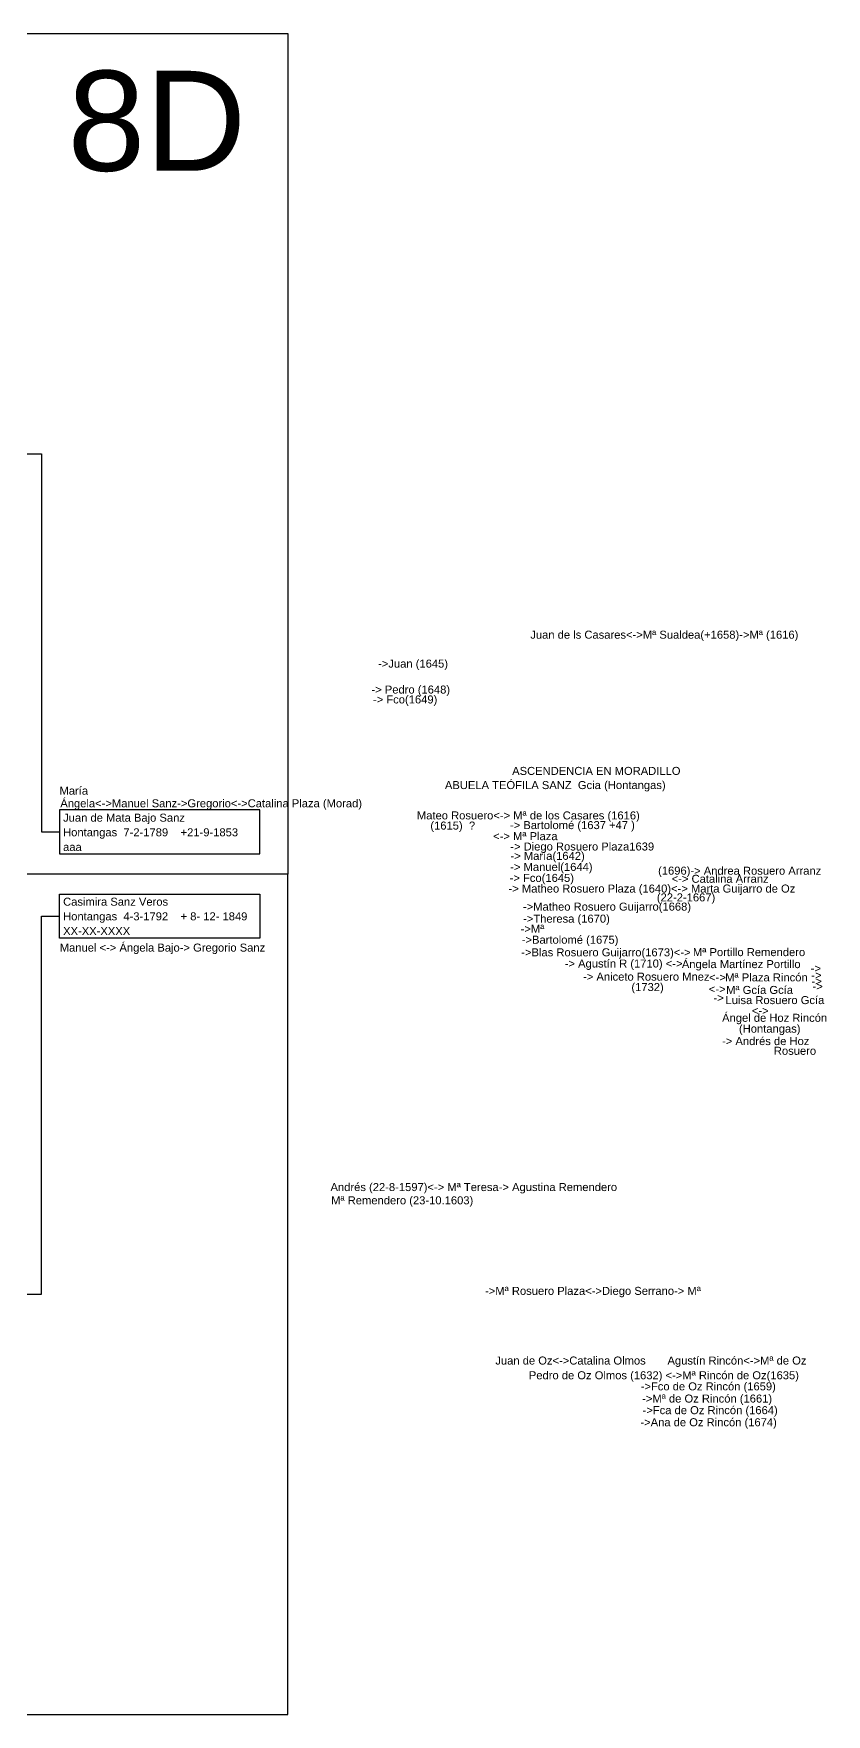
# Model space of a CAD drawing. Header units: millimetres. Extents: x -16844 to 23151, y -8543 to 4892.
# Drawn here: x -2835.8 to -2637.7, y -1500 to -1080 of the extents above; entities that cross this region are included whole.
import ezdxf
from ezdxf.enums import TextEntityAlignment as Align

# ---------------------------------------------------------------- set-up
doc = ezdxf.new("R2010")
doc.units = ezdxf.units.MM
doc.layers.add('Sanz', color=230, linetype='Continuous')
doc.styles.add('Arial', font='arial.ttf', dxfattribs={"height": 0.01})

# ---------------------------------------------------------------- blocks, each defined once
blk = doc.blocks.new('Hoja superior')
for points in [[(0, 210), (297, 210), (297, 0), (0, 0)], [(5, 205), (55, 205), (55, 194), (5, 194)], [(5, 194), (55, 194), (55, 183), (5, 183)], [(64, 192.5), (114, 192.5), (114, 181.5), (64, 181.5)], [(64, 181.5), (114, 181.5), (114, 170.5), (64, 170.5)], [(5, 180), (55, 180), (55, 169), (5, 169)], [(5, 169), (55, 169), (55, 158), (5, 158)], [(122.5, 167.5), (172.5, 167.5), (172.5, 156.5), (122.5, 156.5)], [(122.5, 156.5), (172.5, 156.5), (172.5, 145.5), (122.5, 145.5)], [(5, 155), (55, 155), (55, 144), (5, 144)], [(5, 144), (55, 144), (55, 133), (5, 133)], [(64, 142.5), (114, 142.5), (114, 131.5), (64, 131.5)], [(64, 131.5), (114, 131.5), (114, 120.5), (64, 120.5)], [(5, 130), (55, 130), (55, 119), (5, 119)], [(5, 119), (55, 119), (55, 108), (5, 108)], [(181, 116), (231, 116), (231, 105), (181, 105)], [(181, 105), (231, 105), (231, 94), (181, 94)], [(5, 102), (55, 102), (55, 91), (5, 91)], [(5, 91), (55, 91), (55, 80), (5, 80)], [(64, 89.5), (114, 89.5), (114, 78.5), (64, 78.5)], [(5, 77), (55, 77), (55, 66), (5, 66)], [(64, 78.5), (114, 78.5), (114, 67.5), (64, 67.5)], [(5, 66), (55, 66), (55, 55), (5, 55)], [(122.5, 64.5), (172.5, 64.5), (172.5, 53.5), (122.5, 53.5)], [(5, 52), (55, 52), (55, 41), (5, 41)], [(122.5, 53.5), (172.5, 53.5), (172.5, 42.5), (122.5, 42.5)], [(5, 41), (55, 41), (55, 30), (5, 30)], [(64, 39.5), (114, 39.5), (114, 28.5), (64, 28.5)], [(5, 27), (55, 27), (55, 16), (5, 16)], [(64, 28.5), (114, 28.5), (114, 17.5), (64, 17.5)], [(5, 16), (55, 16), (55, 5), (5, 5)], [(240, 5), (290, 5), (290, 16), (240, 16)]]:
    blk.add_lwpolyline(points, close=True)
for points in [[(55, 194), (59.5, 194), (59.5, 187), (64, 187)], [(114, 181.5), (118.5, 181.5), (118.5, 162), (122.5, 162)], [(55, 169), (59.5, 169), (59.5, 176), (64, 176)], [(172.5, 156.5), (176.5, 156.5), (176.5, 110.5), (181, 110.5)], [(114, 131.5), (118.5, 131.5), (118.5, 151), (122.5, 151)], [(55, 144), (59.5, 144), (59.5, 137), (64, 137)], [(55, 119), (59.5, 119), (59.5, 126), (64, 126)], [(231, 105), (235.5, 105), (235.5, 10.5), (240, 10.5)], [(172.5, 53.5), (176.5, 53.5), (176.5, 99.5), (181, 99.5)], [(55, 91), (59.5, 91), (59.5, 84), (64, 84)], [(114, 78.5), (118.5, 78.5), (118.5, 59), (122.5, 59)], [(55, 66), (59.5, 66), (59.5, 73), (64, 73)], [(114, 28.5), (118.5, 28.5), (118.5, 48), (122.5, 48)], [(55, 41), (59.5, 41), (59.5, 34), (64, 34)], [(55, 16), (59.5, 16), (59.5, 23), (64, 23)]]:
    blk.add_lwpolyline(points)
blk = doc.blocks.new('Hoja inferior')
for points in [[(0, -210), (297, -210), (297, 0), (0, 0)], [(5, -16), (55, -16), (55, -5), (5, -5)], [(240, -5), (290, -5), (290, -16), (240, -16)], [(5, -27), (55, -27), (55, -16), (5, -16)], [(64, -28.5), (114, -28.5), (114, -17.5), (64, -17.5)], [(64, -39.5), (114, -39.5), (114, -28.5), (64, -28.5)], [(5, -41), (55, -41), (55, -30), (5, -30)], [(5, -52), (55, -52), (55, -41), (5, -41)], [(122.5, -53.5), (172.5, -53.5), (172.5, -42.5), (122.5, -42.5)], [(122.5, -64.5), (172.5, -64.5), (172.5, -53.5), (122.5, -53.5)], [(5, -66), (55, -66), (55, -55), (5, -55)], [(5, -77), (55, -77), (55, -66), (5, -66)], [(64, -78.5), (114, -78.5), (114, -67.5), (64, -67.5)], [(64, -89.5), (114, -89.5), (114, -78.5), (64, -78.5)], [(5, -91), (55, -91), (55, -80), (5, -80)], [(5, -102), (55, -102), (55, -91), (5, -91)], [(181, -105), (231, -105), (231, -94), (181, -94)], [(181, -116), (231, -116), (231, -105), (181, -105)], [(5, -119), (55, -119), (55, -108), (5, -108)], [(5, -130), (55, -130), (55, -119), (5, -119)], [(64, -131.5), (114, -131.5), (114, -120.5), (64, -120.5)], [(5, -144), (55, -144), (55, -133), (5, -133)], [(64, -142.5), (114, -142.5), (114, -131.5), (64, -131.5)], [(5, -155), (55, -155), (55, -144), (5, -144)], [(122.5, -156.5), (172.5, -156.5), (172.5, -145.5), (122.5, -145.5)], [(5, -169), (55, -169), (55, -158), (5, -158)], [(122.5, -167.5), (172.5, -167.5), (172.5, -156.5), (122.5, -156.5)], [(5, -180), (55, -180), (55, -169), (5, -169)], [(64, -181.5), (114, -181.5), (114, -170.5), (64, -170.5)], [(5, -194), (55, -194), (55, -183), (5, -183)], [(64, -192.5), (114, -192.5), (114, -181.5), (64, -181.5)], [(5, -205), (55, -205), (55, -194), (5, -194)]]:
    blk.add_lwpolyline(points, close=True)
for points in [[(231, -105), (235.5, -105), (235.5, -10.5), (240, -10.5)], [(55, -16), (59.5, -16), (59.5, -23), (64, -23)], [(114, -28.5), (118.5, -28.5), (118.5, -48), (122.5, -48)], [(55, -41), (59.5, -41), (59.5, -34), (64, -34)], [(172.5, -53.5), (176.5, -53.5), (176.5, -99.5), (181, -99.5)], [(114, -78.5), (118.5, -78.5), (118.5, -59), (122.5, -59)], [(55, -66), (59.5, -66), (59.5, -73), (64, -73)], [(55, -91), (59.5, -91), (59.5, -84), (64, -84)], [(172.5, -156.5), (176.5, -156.5), (176.5, -110.5), (181, -110.5)], [(55, -119), (59.5, -119), (59.5, -126), (64, -126)], [(114, -131.5), (118.5, -131.5), (118.5, -151), (122.5, -151)], [(55, -144), (59.5, -144), (59.5, -137), (64, -137)], [(114, -181.5), (118.5, -181.5), (118.5, -162), (122.5, -162)], [(55, -169), (59.5, -169), (59.5, -176), (64, -176)], [(55, -194), (59.5, -194), (59.5, -187), (64, -187)]]:
    blk.add_lwpolyline(points)
blk = doc.blocks.new('Casilla')
at = {"style": 'Arial'}
for tag, p in [('NOMBRE', (0.88, 8.08)), ('LUGAR_NACIMIENTO', (0.88, 4.42)), ('FECHA', (0.88, 0.75))]:
    blk.add_attdef(tag, p, '', height=2, dxfattribs=at)
blk = doc.blocks.new('Hermanos')
at = {"style": 'Arial'}
blk.add_attdef('NOMBRE', (0, 0), '', height=2, dxfattribs=at)

msp = doc.modelspace()

# ---------------------------------------------------------------- block references
ref = msp.add_blockref('Casilla', (-2717.24, -1239.28))
ref.add_attrib('NOMBRE', '      Juan de ls Casares<->Mª Sualdea(+1658)->Mª (1616)', (-2716.36, -1231.2), dxfattribs={"height": 2, "style": 'Arial'})
ref = msp.add_blockref('Hermanos', (-2749.74, -1238.43))
ref.add_attrib('NOMBRE', '->Juan (1645)  ', (-2749.74, -1238.43), dxfattribs={"color": 1, "height": 2, "style": 'Arial'})
ref = msp.add_blockref('Hermanos', (-2770.8, -1244.91))
ref.add_attrib('NOMBRE', '                         -> Pedro (1648) ', (-2770.8, -1244.91), dxfattribs={"color": 1, "height": 2, "style": 'Arial'})
ref = msp.add_blockref('Hermanos', (-2770.42, -1247.38))
ref.add_attrib('NOMBRE', '                         -> Fco(1649) ', (-2770.42, -1247.38), dxfattribs={"color": 1, "height": 2, "style": 'Arial'})
ref = msp.add_blockref('Hermanos', (-2716.24, -1265.24))
ref.add_attrib('NOMBRE', 'ASCENDENCIA EN MORADILLO', (-2716.24, -1265.24), dxfattribs={"color": 230, "height": 2, "style": 'Arial'})
for name, p, values in [('Hermanos', (-2829.35, -1270.18), {'NOMBRE': 'María'}), ('Hermanos', (-2693.26, -1268.77), {'NOMBRE': '(Hontangas)'}), ('Casilla', (-2829.33, -1285), {'NOMBRE': 'Juan de Mata Bajo Sanz', 'LUGAR_NACIMIENTO': 'Hontangas  7-2-1789    +21-9-1853', 'FECHA': 'aaa'}), ('Hermanos', (-2737.46, -1278.9), {'NOMBRE': ' (1615)  ?'}), ('Hermanos', (-2717.57, -1278.78), {'NOMBRE': ' -> Bartolomé (1637 +47 )'}), ('Hermanos', (-2717.49, -1284.13), {'NOMBRE': ' -> Diego Rosuero Plaza1639'}), ('Hermanos', (-2717.43, -1286.47), {'NOMBRE': ' -> María(1642)'}), ('Hermanos', (-2717.5, -1289.23), {'NOMBRE': ' -> Manuel(1644)'}), ('Hermanos', (-2680.55, -1290.16), {'NOMBRE': ' (1696)  '}), ('Hermanos', (-2672.47, -1290.18), {'NOMBRE': ' -> Andrea Rosuero Arranz'}), ('Hermanos', (-2677.16, -1292.19), {'NOMBRE': ' <-> Catalina Arranz'}), ('Casilla', (-2829.33, -1306), {'NOMBRE': 'Casimira Sanz Veros', 'LUGAR_NACIMIENTO': 'Hontangas  4-3-1792    + 8- 12- 1849', 'FECHA': 'XX-XX-XXXX'}), ('Hermanos', (-2714.32, -1299.15), {'NOMBRE': ' ->Matheo Rosuero Guijarro(1668)'}), ('Hermanos', (-2713.5, -1302.16), {'NOMBRE': '->Theresa (1670)'}), ('Hermanos', (-2714.12, -1304.7), {'NOMBRE': '->Mª '}), ('Hermanos', (-2714.61, -1307.42), {'NOMBRE': ' ->Bartolomé (1675)'}), ('Hermanos', (-2671.07, -1310.52), {'NOMBRE': 'Mª Portillo Remendero'}), ('Hermanos', (-2673.83, -1313.52), {'NOMBRE': 'Ángela Martínez Portillo'}), ('Hermanos', (-2664.55, -1316.83), {'NOMBRE': '  Mª Plaza Rincón'}), ('Hermanos', (-2689.16, -1319.97), {'NOMBRE': '                                  Mª Gcía Gcía'}), ('Hermanos', (-2663.78, -1326.94), {'NOMBRE': 'Ángel de Hoz Rincón'}), ('Hermanos', (-2761.63, -1369.23), {'NOMBRE': 'Andrés (22-8-1597)<-> Mª Teresa-> Agustina Remendero'}), ('Hermanos', (-2761.47, -1372.54), {'NOMBRE': 'Mª Remendero (23-10.1603)'}), ('Hermanos', (-2720.44, -1412.58), {'NOMBRE': 'Juan de Oz<->Catalina Olmos       Agustín Rincón<->Mª de Oz'}), ('Hermanos', (-2712.07, -1416.26), {'NOMBRE': 'Pedro de Oz Olmos (1632) <->Mª Rincón de Oz(1635)                              '}), ('Hermanos', (-2684.12, -1419.03), {'NOMBRE': '->Fco de Oz Rincón (1659)'}), ('Hermanos', (-2683.76, -1422.08), {'NOMBRE': '->Mª de Oz Rincón (1661)'}), ('Hermanos', (-2685.98, -1424.98), {'NOMBRE': '   ->Fca de Oz Rincón (1664)'}), ('Hermanos', (-2684.19, -1428), {'NOMBRE': '->Ana de Oz Rincón (1674)'})]:
    msp.add_blockref(name, p).add_auto_attribs(values)
ref = msp.add_blockref('Hermanos', (-2733.04, -1268.78))
ref.add_attrib('NOMBRE', 'ABUELA TEÓFILA SANZ  Gcia', (-2733.04, -1268.78), dxfattribs={"color": 230, "height": 2, "style": 'Arial'})
ref = msp.add_blockref('Hermanos', (-2829.15, -1273.33))
ref.add_attrib('NOMBRE', 'Ángela<->Manuel Sanz->Gregorio<->Catalina Plaza (Morad)', (-2829.15, -1273.33), dxfattribs={"color": 4, "height": 2, "style": 'Arial'})
ref = msp.add_blockref('Hermanos', (-2740.04, -1276.36))
ref.add_attrib('NOMBRE', 'Mateo Rosuero<-> Mª de los Casares (1616)', (-2740.04, -1276.36), dxfattribs={"color": 230, "height": 2, "style": 'Arial'})
ref = msp.add_blockref('Hermanos', (-2720.99, -1281.54))
ref.add_attrib('NOMBRE', '<-> Mª Plaza', (-2720.99, -1281.54), dxfattribs={"color": 230, "height": 2, "style": 'Arial'})
ref = msp.add_blockref('Hermanos', (-2717.92, -1294.64))
ref.add_attrib('NOMBRE', ' -> Matheo Rosuero Plaza (1640)<-> Marta Guijarro de Oz', (-2717.92, -1294.64), dxfattribs={"color": 230, "height": 2, "style": 'Arial'})
ref = msp.add_blockref('Hermanos', (-2717.64, -1291.98))
ref.add_attrib('NOMBRE', ' -> Fco(1645)', (-2717.64, -1291.98), dxfattribs={"color": 2, "height": 2, "style": 'Arial'})
ref = msp.add_blockref('Hermanos', (-2680.86, -1296.84))
ref.add_attrib('NOMBRE', ' (22-2-1667)', (-2680.86, -1296.84), dxfattribs={"color": 230, "height": 2, "style": 'Arial'})
ref = msp.add_blockref('Hermanos', (-2829.28, -1309.39))
ref.add_attrib('NOMBRE', 'Manuel <-> Ángela Bajo-> Gregorio Sanz', (-2829.28, -1309.39), dxfattribs={"color": 4, "height": 2, "style": 'Arial'})
ref = msp.add_blockref('Hermanos', (-2714.74, -1310.57))
ref.add_attrib('NOMBRE', ' ->Blas Rosuero Guijarro(1673)<->', (-2714.74, -1310.57), dxfattribs={"color": 230, "height": 2, "style": 'Arial'})
ref = msp.add_blockref('Hermanos', (-2703.1, -1313.37))
ref.add_attrib('NOMBRE', '-> Agustín R (1710) <->  ', (-2703.1, -1313.37), dxfattribs={"color": 230, "height": 2, "style": 'Arial'})
ref = msp.add_blockref('Hermanos', (-2698.52, -1316.65))
ref.add_attrib('NOMBRE', '-> Aniceto Rosuero Mnez', (-2698.52, -1316.65), dxfattribs={"color": 230, "height": 2, "style": 'Arial'})
ref = msp.add_blockref('Hermanos', (-2665.71, -1314.57))
ref.add_attrib('NOMBRE', '                               -> ', (-2665.71, -1314.57), dxfattribs={"color": 230, "height": 2, "style": 'Arial'})
ref = msp.add_blockref('Hermanos', (-2665.56, -1316.28))
ref.add_attrib('NOMBRE', '                               -> ', (-2665.56, -1316.28), dxfattribs={"color": 230, "height": 2, "style": 'Arial'})
ref = msp.add_blockref('Hermanos', (-2687.22, -1319.25))
ref.add_attrib('NOMBRE', ' (1732)', (-2687.22, -1319.25), dxfattribs={"color": 230, "height": 2, "style": 'Arial'})
ref = msp.add_blockref('Hermanos', (-2691.16, -1319.75))
ref.add_attrib('NOMBRE', '                               <-> ', (-2691.16, -1319.75), dxfattribs={"color": 230, "height": 2, "style": 'Arial'})
ref = msp.add_blockref('Hermanos', (-2691.1, -1316.83))
ref.add_attrib('NOMBRE', '                               <-> ', (-2691.1, -1316.83), dxfattribs={"color": 30, "height": 2, "style": 'Arial'})
ref = msp.add_blockref('Hermanos', (-2665.5, -1317.79))
ref.add_attrib('NOMBRE', '                               -> ', (-2665.5, -1317.79), dxfattribs={"color": 230, "height": 2, "style": 'Arial'})
ref = msp.add_blockref('Hermanos', (-2665.24, -1319.07))
ref.add_attrib('NOMBRE', '                               -> ', (-2665.24, -1319.07), dxfattribs={"color": 230, "height": 2, "style": 'Arial'})
ref = msp.add_blockref('Hermanos', (-2689.99, -1321.94))
ref.add_attrib('NOMBRE', '                               -> ', (-2689.99, -1321.94), dxfattribs={"color": 230, "height": 2, "style": 'Arial'})
ref = msp.add_blockref('Casilla', (-2663.79, -1330.59))
ref.add_attrib('NOMBRE', 'Luisa Rosuero Gcía', (-2662.92, -1322.51), dxfattribs={"height": 2, "style": 'Arial'})
ref = msp.add_blockref('Hermanos', (-2680.4, -1325.16))
ref.add_attrib('NOMBRE', '                               <-> ', (-2680.4, -1325.16), dxfattribs={"color": 230, "height": 2, "style": 'Arial'})
ref = msp.add_blockref('Hermanos', (-2690.95, -1332.75))
ref.add_attrib('NOMBRE', '                                   -> Andrés de Hoz ', (-2690.95, -1332.75), dxfattribs={"color": 230, "height": 2, "style": 'Arial'})
ref = msp.add_blockref('Hermanos', (-2659.56, -1329.64))
ref.add_attrib('NOMBRE', '(Hontangas)', (-2659.56, -1329.64), dxfattribs={"color": 0, "height": 2, "style": 'Arial'})
ref = msp.add_blockref('Hermanos', (-2696.64, -1335.18))
ref.add_attrib('NOMBRE', '                                                           Rosuero', (-2696.64, -1335.18), dxfattribs={"color": 230, "height": 2, "style": 'Arial'})
ref = msp.add_blockref('Casilla', (-2786.76, -1403.26))
ref.add_attrib('NOMBRE', '                                                                                 ->Mª Rosuero Plaza<->Diego Serrano-> Mª ', (-2785.88, -1395.17), dxfattribs={"height": 2, "style": 'Arial'})
at = {"layer": 'Sanz'}
for name in ['Hoja superior', 'Hoja inferior']:
    msp.add_blockref(name, (-3069.33, -1290), dxfattribs=at)

# ---------------------------------------------------------------- texts
at = {"layer": 'Sanz', "style": 'Arial'}
msp.add_text('8D', height=25, dxfattribs=at).set_placement((-2782.71, -1114.28), align=Align.RIGHT)

doc.saveas('drawing.dxf')
